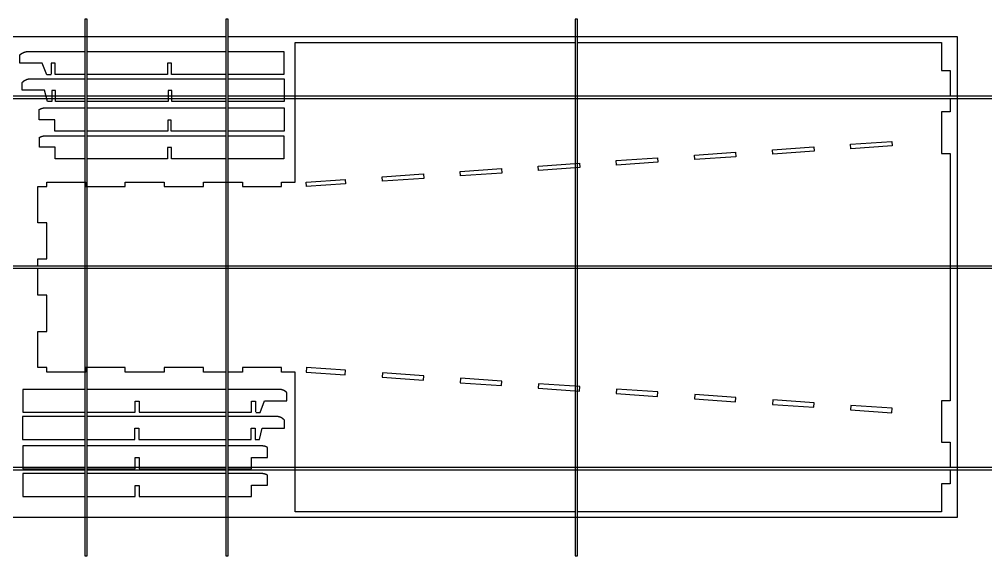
# Model space of a CAD drawing. Header units: inches. Extents: x -1514 to 1282, y -2074 to 286.
# Drawn here: x -464.4 to -378, y -1460.6 to -1412.6 of the extents above; entities that cross this region are included whole.
import ezdxf

# ---------------------------------------------------------------- set-up
doc = ezdxf.new("R2010")
doc.units = ezdxf.units.IN
doc.header["$LTSCALE"] = 0.1
doc.header["$MEASUREMENT"] = 0
doc.layers.add('pic', color=1, linetype='Continuous')

msp = doc.modelspace()

# ---------------------------------------------------------------- linework, layer by layer
at = {"color": 7, "linetype": 'Continuous', "lineweight": 25}
for points in [[(-462.76954, -1434.63739), (-462.76954, -1434.00825), (-461.96954, -1434.00825), (-461.96954, -1430.76776), (-462.76954, -1430.76776), (-462.76954, -1427.52874), (-461.96954, -1427.52874), (-461.96954, -1427.12848), (-458.46954, -1427.12848), (-458.46954, -1427.52874), (-454.96954, -1427.52874), (-454.96954, -1427.12848), (-451.46954, -1427.12848), (-451.46954, -1427.52874), (-447.96954, -1427.52874), (-447.96954, -1427.12874), (-444.46954, -1427.12874), (-444.46954, -1427.52874), (-440.96954, -1427.52874), (-440.96954, -1427.12848), (-439.76954, -1427.12848), (-439.76954, -1414.62848), (-414.72476, -1414.62848)], [(-414.52476, -1414.62848), (-381.96954, -1414.62848), (-381.96954, -1417.12848), (-381.16954, -1417.12848), (-381.16954, -1419.44681)], [(-461.59425, -1417.51465), (-461.97448, -1417.51465), (-462.37593, -1416.4738), (-464.38377, -1416.4738), (-464.38377, -1415.75297), (-464.37227, -1415.7413), (-464.36787, -1415.73689), (-464.36345, -1415.73251), (-464.359, -1415.72816), (-464.35451, -1415.72384), (-464.35, -1415.71954), (-464.34546, -1415.71527), (-464.34089, -1415.71102), (-464.33629, -1415.70681), (-464.33167, -1415.70262), (-464.32702, -1415.69846), (-464.32234, -1415.69432), (-464.31764, -1415.69022), (-464.3129, -1415.68614), (-464.30815, -1415.68209), (-464.30336, -1415.67807), (-464.29855, -1415.67408), (-464.29372, -1415.67012), (-464.28886, -1415.66619), (-464.28398, -1415.66228), (-464.27907, -1415.65841), (-464.27413, -1415.65457), (-464.26918, -1415.65075), (-464.2642, -1415.64697), (-464.25919, -1415.64321), (-464.25416, -1415.63949), (-464.24911, -1415.6358), (-464.24404, -1415.63214), (-464.23895, -1415.62851), (-464.23383, -1415.62491), (-464.22869, -1415.62135), (-464.22353, -1415.61781), (-464.21835, -1415.61431), (-464.21315, -1415.61084), (-464.20792, -1415.6074), (-464.20268, -1415.604), (-464.19742, -1415.60063), (-464.19213, -1415.59729), (-464.18683, -1415.59398), (-464.18151, -1415.59071), (-464.17617, -1415.58747), (-464.17081, -1415.58427), (-464.16543, -1415.5811), (-464.16003, -1415.57796), (-464.15462, -1415.57486), (-464.14918, -1415.57179), (-464.14374, -1415.56876), (-464.13827, -1415.56576), (-464.13279, -1415.5628), (-464.12729, -1415.55987), (-464.12177, -1415.55698), (-464.11624, -1415.55413), (-464.11069, -1415.55131), (-464.10513, -1415.54853), (-464.09955, -1415.54578), (-464.09395, -1415.54307), (-464.08833, -1415.54039), (-464.08269, -1415.53775), (-464.07704, -1415.53514), (-464.07136, -1415.53257), (-464.06567, -1415.53003), (-464.05996, -1415.52753), (-464.05423, -1415.52506), (-464.04849, -1415.52262), (-464.04273, -1415.52023), (-464.03695, -1415.51786), (-464.03115, -1415.51553), (-464.02534, -1415.51324), (-464.01952, -1415.51098), (-464.01368, -1415.50876), (-464.00783, -1415.50658), (-464.00196, -1415.50443), (-463.99607, -1415.50231), (-463.99018, -1415.50023), (-463.98427, -1415.49819), (-463.97834, -1415.49618), (-463.97241, -1415.49421), (-463.96646, -1415.49228), (-463.9605, -1415.49038), (-463.95453, -1415.48852), (-463.94854, -1415.4867), (-463.94255, -1415.48491), (-463.93654, -1415.48316), (-463.93053, -1415.48145), (-463.9245, -1415.47977), (-463.91846, -1415.47813), (-463.91242, -1415.47653), (-463.90636, -1415.47497), (-463.9003, -1415.47344), (-463.89423, -1415.47195), (-463.88815, -1415.4705), (-463.88206, -1415.46908), (-463.87596, -1415.46771), (-463.86986, -1415.46637), (-463.86375, -1415.46507), (-463.85763, -1415.46381), (-463.85151, -1415.46258), (-463.84538, -1415.4614), (-463.83925, -1415.46025), (-463.83311, -1415.45914), (-463.82697, -1415.45807), (-463.82082, -1415.45704), (-463.81466, -1415.45605), (-463.80851, -1415.45509), (-463.80235, -1415.45418), (-463.79618, -1415.4533), (-463.79001, -1415.45247), (-463.78386, -1415.45167), (-463.78077, -1415.45129), (-463.77921, -1415.4511), (-463.77762, -1415.4509), (-463.7714, -1415.45018), (-463.76514, -1415.44949), (-463.75888, -1415.44884), (-463.75261, -1415.44823), (-463.74634, -1415.44766), (-463.74007, -1415.44713), (-463.73379, -1415.44664), (-463.72751, -1415.44619), (-463.72123, -1415.44577), (-463.71494, -1415.4454), (-463.70865, -1415.44506), (-463.70236, -1415.44477), (-463.69607, -1415.44451), (-463.68978, -1415.4443), (-463.68349, -1415.44412), (-463.67719, -1415.44398), (-463.6709, -1415.44388), (-463.66461, -1415.44382), (-463.65835, -1415.4438), (-458.55798, -1415.4438)], [(-458.35798, -1415.4438), (-445.95235, -1415.4438)], [(-445.75235, -1415.4438), (-440.76925, -1415.4438), (-440.76925, -1417.4938), (-445.75235, -1417.4938)], [(-458.55798, -1417.4938), (-461.21925, -1417.4938), (-461.21925, -1416.4938), (-461.56925, -1416.4938), (-461.56925, -1417.4688)], [(-445.95235, -1417.4938), (-450.81925, -1417.4938), (-450.81925, -1416.4938), (-451.16925, -1416.4938), (-451.16925, -1417.4938), (-458.35798, -1417.4938)], [(-458.55798, -1419.92415), (-461.18096, -1419.92415), (-461.18096, -1418.92415), (-461.53096, -1418.92415), (-461.53096, -1419.92415), (-461.91842, -1419.92415), (-462.16706, -1418.90415), (-464.17242, -1418.90415), (-464.17242, -1418.21505), (-464.16383, -1418.20551), (-464.16163, -1418.20308), (-464.15942, -1418.20066), (-464.15719, -1418.19824), (-464.15496, -1418.19583), (-464.15273, -1418.19343), (-464.15048, -1418.19103), (-464.14822, -1418.18864), (-464.14596, -1418.18626), (-464.14369, -1418.18388), (-464.14141, -1418.18151), (-464.13912, -1418.17915), (-464.13682, -1418.1768), (-464.13452, -1418.17445), (-464.13221, -1418.17211), (-464.12988, -1418.16978), (-464.12755, -1418.16746), (-464.12522, -1418.16514), (-464.12287, -1418.16283), (-464.12052, -1418.16053), (-464.11816, -1418.15823), (-464.11579, -1418.15594), (-464.11341, -1418.15366), (-464.11103, -1418.15139), (-464.10864, -1418.14913), (-464.10624, -1418.14687), (-464.10383, -1418.14462), (-464.10141, -1418.14238), (-464.09899, -1418.14014), (-464.09656, -1418.13791), (-464.09412, -1418.13569), (-464.09168, -1418.13348), (-464.08923, -1418.13128), (-464.08677, -1418.12908), (-464.0843, -1418.12689), (-464.08182, -1418.12471), (-464.07934, -1418.12254), (-464.07685, -1418.12038), (-464.07436, -1418.11822), (-464.07185, -1418.11607), (-464.06934, -1418.11393), (-464.06683, -1418.1118), (-464.0643, -1418.10967), (-464.06177, -1418.10756), (-464.05923, -1418.10545), (-464.05669, -1418.10335), (-464.05414, -1418.10126), (-464.05158, -1418.09917), (-464.04901, -1418.0971), (-464.04644, -1418.09503), (-464.04386, -1418.09297), (-464.04127, -1418.09092), (-464.03868, -1418.08888), (-464.03608, -1418.08684), (-464.03348, -1418.08482), (-464.03086, -1418.0828), (-464.02825, -1418.08079), (-464.02562, -1418.0788), (-464.02299, -1418.0768), (-464.02035, -1418.07482), (-464.01771, -1418.07285), (-464.01506, -1418.07088), (-464.0124, -1418.06893), (-464.00974, -1418.06698), (-464.00707, -1418.06504), (-464.0044, -1418.06311), (-464.00171, -1418.06119), (-463.99903, -1418.05928), (-463.99633, -1418.05737), (-463.99364, -1418.05548), (-463.99093, -1418.05359), (-463.98822, -1418.05172), (-463.9855, -1418.04985), (-463.98278, -1418.04799), (-463.98005, -1418.04614), (-463.97732, -1418.0443), (-463.97458, -1418.04247), (-463.97183, -1418.04065), (-463.96908, -1418.03883), (-463.96633, -1418.03703), (-463.96356, -1418.03524), (-463.9608, -1418.03345), (-463.95802, -1418.03167), (-463.95525, -1418.02991), (-463.95246, -1418.02815), (-463.94967, -1418.0264), (-463.94688, -1418.02467), (-463.94408, -1418.02294), (-463.94128, -1418.02122), (-463.93847, -1418.01951), (-463.93565, -1418.01781), (-463.93283, -1418.01612), (-463.93, -1418.01444), (-463.92717, -1418.01277), (-463.92434, -1418.0111), (-463.9215, -1418.00945), (-463.91865, -1418.00781), (-463.9158, -1418.00618), (-463.91295, -1418.00456), (-463.91009, -1418.00294), (-463.90723, -1418.00134), (-463.90436, -1417.99975), (-463.90148, -1417.99817), (-463.8986, -1417.99659), (-463.89572, -1417.99503), (-463.89283, -1417.99348), (-463.88993, -1417.99193), (-463.88703, -1417.9904), (-463.88412, -1417.98887), (-463.88121, -1417.98735), (-463.87829, -1417.98585), (-463.87536, -1417.98435), (-463.87243, -1417.98286), (-463.8695, -1417.98138), (-463.86656, -1417.97991), (-463.86361, -1417.97845), (-463.86066, -1417.977), (-463.8577, -1417.97556), (-463.85474, -1417.97413), (-463.85177, -1417.9727), (-463.8488, -1417.97129), (-463.84582, -1417.96989), (-463.84284, -1417.96849), (-463.83985, -1417.96711), (-463.83686, -1417.96574), (-463.83386, -1417.96437), (-463.83086, -1417.96302), (-463.82785, -1417.96167), (-463.82484, -1417.96033), (-463.82182, -1417.95901), (-463.8188, -1417.95769), (-463.81578, -1417.95639), (-463.81274, -1417.95509), (-463.80971, -1417.9538), (-463.80667, -1417.95252), (-463.80363, -1417.95126), (-463.80058, -1417.95), (-463.79753, -1417.94875), (-463.79447, -1417.94751), (-463.79141, -1417.94628), (-463.78834, -1417.94506), (-463.78527, -1417.94386), (-463.7822, -1417.94266), (-463.77912, -1417.94147), (-463.77604, -1417.94029), (-463.77296, -1417.93912), (-463.76987, -1417.93796), (-463.76677, -1417.93681), (-463.76368, -1417.93567), (-463.76058, -1417.93454), (-463.75747, -1417.93342), (-463.75436, -1417.93231), (-463.75125, -1417.93122), (-463.74814, -1417.93013), (-463.74502, -1417.92905), (-463.7419, -1417.92798), (-463.73877, -1417.92692), (-463.73564, -1417.92587), (-463.73251, -1417.92483), (-463.72938, -1417.9238), (-463.72624, -1417.92279), (-463.7231, -1417.92178), (-463.71995, -1417.92078), (-463.7168, -1417.91979), (-463.71365, -1417.91882), (-463.7105, -1417.91785), (-463.70734, -1417.91689), (-463.70418, -1417.91594), (-463.70102, -1417.91501), (-463.69785, -1417.91408), (-463.69468, -1417.91317), (-463.69151, -1417.91226), (-463.68834, -1417.91137), (-463.68516, -1417.91048), (-463.68198, -1417.90961), (-463.6788, -1417.90875), (-463.67562, -1417.90789), (-463.67243, -1417.90705), (-463.66924, -1417.90622), (-463.66605, -1417.9054), (-463.66286, -1417.90458), (-463.65966, -1417.90378), (-463.65646, -1417.90299), (-463.65326, -1417.90221), (-463.65006, -1417.90144), (-463.64686, -1417.90069), (-463.64365, -1417.89994), (-463.64044, -1417.8992), (-463.63723, -1417.89847), (-463.63402, -1417.89776), (-463.63081, -1417.89705), (-463.62759, -1417.89636), (-463.62438, -1417.89568), (-463.62116, -1417.895), (-463.61794, -1417.89434), (-463.61472, -1417.89369), (-463.61149, -1417.89305), (-463.60827, -1417.89242), (-463.60504, -1417.8918), (-463.60181, -1417.89119), (-463.59858, -1417.89059), (-463.59535, -1417.89001), (-463.59212, -1417.88943), (-463.58889, -1417.88887), (-463.58565, -1417.88831), (-463.58242, -1417.88777), (-463.57915, -1417.88723), (-463.57587, -1417.8867), (-463.5726, -1417.88619), (-463.56932, -1417.88568), (-463.56604, -1417.88519), (-463.56276, -1417.8847), (-463.55948, -1417.88423), (-463.5562, -1417.88377), (-463.55291, -1417.88332), (-463.54962, -1417.88288), (-463.54633, -1417.88245), (-463.54304, -1417.88203), (-463.53975, -1417.88162), (-463.53646, -1417.88122), (-463.53316, -1417.88083), (-463.52986, -1417.88046), (-463.52657, -1417.88009), (-463.52327, -1417.87974), (-463.51996, -1417.8794), (-463.51666, -1417.87906), (-463.51336, -1417.87874), (-463.51006, -1417.87843), (-463.50675, -1417.87813), (-463.50344, -1417.87784), (-463.50014, -1417.87756), (-463.49683, -1417.8773), (-463.49352, -1417.87704), (-463.49021, -1417.87679), (-463.4869, -1417.87656), (-463.48359, -1417.87633), (-463.48028, -1417.87612), (-463.47696, -1417.87592), (-463.47365, -1417.87573), (-463.47034, -1417.87555), (-463.46702, -1417.87538), (-463.46371, -1417.87522), (-463.46039, -1417.87507), (-463.45708, -1417.87494), (-463.45376, -1417.87481), (-463.45045, -1417.87469), (-463.44713, -1417.87459), (-463.44382, -1417.8745), (-463.4405, -1417.87442), (-463.43719, -1417.87434), (-463.43387, -1417.87428), (-463.43056, -1417.87423), (-463.42724, -1417.8742), (-463.42393, -1417.87417), (-463.42061, -1417.87415), (-463.41732, -1417.87415), (-458.55798, -1417.87415)], [(-458.35798, -1417.87415), (-445.95235, -1417.87415)], [(-445.75235, -1417.87415), (-440.73096, -1417.87415), (-440.73096, -1419.92415), (-445.75235, -1419.92415)], [(-445.95235, -1419.92415), (-450.78096, -1419.92415), (-450.78096, -1418.92415), (-451.13096, -1418.92415), (-451.13096, -1419.92415), (-458.35798, -1419.92415)], [(-381.16954, -1419.64681), (-381.16954, -1420.84712), (-381.96954, -1420.84712), (-381.96954, -1424.56576), (-381.16954, -1424.56576), (-381.16954, -1446.68976), (-381.96954, -1446.68976), (-381.96954, -1450.4084), (-381.16954, -1450.4084), (-381.16954, -1452.67621)], [(-458.55798, -1422.58219), (-461.24425, -1422.58219), (-461.24425, -1421.56218), (-462.66548, -1421.56218), (-462.66548, -1420.6352), (-462.63676, -1420.61874), (-462.63308, -1420.61666), (-462.6294, -1420.61458), (-462.6257, -1420.61253), (-462.62199, -1420.61048), (-462.61828, -1420.60846), (-462.61455, -1420.60644), (-462.61082, -1420.60445), (-462.60707, -1420.60246), (-462.60332, -1420.6005), (-462.59956, -1420.59854), (-462.59579, -1420.59661), (-462.59201, -1420.59469), (-462.58823, -1420.59278), (-462.58443, -1420.59089), (-462.58063, -1420.58901), (-462.57682, -1420.58715), (-462.573, -1420.58531), (-462.56917, -1420.58348), (-462.56533, -1420.58166), (-462.56149, -1420.57986), (-462.55764, -1420.57808), (-462.55378, -1420.57631), (-462.54991, -1420.57456), (-462.54604, -1420.57282), (-462.54216, -1420.5711), (-462.53827, -1420.5694), (-462.53437, -1420.56771), (-462.53047, -1420.56603), (-462.52656, -1420.56437), (-462.52264, -1420.56273), (-462.51872, -1420.5611), (-462.51479, -1420.55949), (-462.51085, -1420.5579), (-462.50691, -1420.55632), (-462.50296, -1420.55475), (-462.499, -1420.55321), (-462.49504, -1420.55168), (-462.49107, -1420.55016), (-462.48709, -1420.54866), (-462.48311, -1420.54718), (-462.47912, -1420.54571), (-462.47513, -1420.54426), (-462.47113, -1420.54282), (-462.46713, -1420.5414), (-462.46312, -1420.54), (-462.4591, -1420.53861), (-462.45508, -1420.53724), (-462.45105, -1420.53589), (-462.44702, -1420.53455), (-462.44299, -1420.53323), (-462.43894, -1420.53192), (-462.4349, -1420.53064), (-462.43085, -1420.52936), (-462.42679, -1420.52811), (-462.42273, -1420.52687), (-462.41866, -1420.52565), (-462.41459, -1420.52444), (-462.41052, -1420.52325), (-462.40644, -1420.52208), (-462.40235, -1420.52092), (-462.39827, -1420.51978), (-462.39418, -1420.51866), (-462.39008, -1420.51755), (-462.38598, -1420.51646), (-462.38188, -1420.51539), (-462.37777, -1420.51434), (-462.37366, -1420.5133), (-462.36955, -1420.51228), (-462.36543, -1420.51127), (-462.36131, -1420.51028), (-462.35718, -1420.50931), (-462.35306, -1420.50836), (-462.34893, -1420.50742), (-462.34479, -1420.5065), (-462.34066, -1420.5056), (-462.33652, -1420.50472), (-462.33238, -1420.50385), (-462.32823, -1420.503), (-462.32408, -1420.50217), (-462.31994, -1420.50135), (-462.31578, -1420.50055), (-462.31162, -1420.49977), (-462.30743, -1420.499), (-462.30323, -1420.49825), (-462.29903, -1420.49751), (-462.29482, -1420.49679), (-462.29061, -1420.49609), (-462.2864, -1420.49541), (-462.28218, -1420.49474), (-462.27797, -1420.49409), (-462.27374, -1420.49346), (-462.26952, -1420.49284), (-462.26529, -1420.49224), (-462.26106, -1420.49166), (-462.25683, -1420.4911), (-462.25259, -1420.49055), (-462.24836, -1420.49002), (-462.24412, -1420.48951), (-462.23987, -1420.48901), (-462.23563, -1420.48854), (-462.23138, -1420.48807), (-462.22714, -1420.48763), (-462.22289, -1420.48721), (-462.21864, -1420.4868), (-462.21438, -1420.48641), (-462.21013, -1420.48603), (-462.20587, -1420.48568), (-462.20161, -1420.48534), (-462.19736, -1420.48501), (-462.1931, -1420.48471), (-462.18883, -1420.48442), (-462.18457, -1420.48415), (-462.18031, -1420.4839), (-462.17605, -1420.48366), (-462.17178, -1420.48345), (-462.16752, -1420.48324), (-462.16325, -1420.48306), (-462.15899, -1420.4829), (-462.15472, -1420.48275), (-462.15046, -1420.48262), (-462.14619, -1420.4825), (-462.14192, -1420.48241), (-462.13766, -1420.48233), (-462.13339, -1420.48227), (-462.12913, -1420.48222), (-462.12486, -1420.4822), (-462.12065, -1420.48219), (-458.55798, -1420.48219)], [(-458.35798, -1420.48219), (-445.95235, -1420.48219)], [(-445.75235, -1420.48219), (-440.74425, -1420.48219), (-440.74425, -1422.58219), (-445.75235, -1422.58219)], [(-445.95235, -1422.58219), (-450.84425, -1422.58219), (-450.84425, -1421.58219), (-451.14425, -1421.58219), (-451.14425, -1422.58219), (-458.35798, -1422.58219)], [(-458.55798, -1425.03499), (-461.21925, -1425.03499), (-461.21925, -1424.01498), (-462.64048, -1424.01498), (-462.64048, -1423.12749), (-462.62438, -1423.11826), (-462.62079, -1423.11623), (-462.61719, -1423.11421), (-462.61359, -1423.1122), (-462.60997, -1423.11021), (-462.60635, -1423.10823), (-462.60271, -1423.10627), (-462.59907, -1423.10432), (-462.59542, -1423.10238), (-462.59176, -1423.10046), (-462.58809, -1423.09856), (-462.58441, -1423.09667), (-462.58072, -1423.09479), (-462.57703, -1423.09293), (-462.57333, -1423.09109), (-462.56961, -1423.08926), (-462.5659, -1423.08744), (-462.56217, -1423.08564), (-462.55843, -1423.08386), (-462.55469, -1423.08209), (-462.55094, -1423.08033), (-462.54718, -1423.07859), (-462.54341, -1423.07686), (-462.53964, -1423.07515), (-462.53586, -1423.07346), (-462.53207, -1423.07178), (-462.52827, -1423.07011), (-462.52447, -1423.06846), (-462.52066, -1423.06683), (-462.51684, -1423.06521), (-462.51302, -1423.06361), (-462.50919, -1423.06202), (-462.50535, -1423.06045), (-462.50151, -1423.05889), (-462.49766, -1423.05735), (-462.4938, -1423.05582), (-462.48994, -1423.05431), (-462.48607, -1423.05281), (-462.4822, -1423.05133), (-462.47832, -1423.04987), (-462.47443, -1423.04842), (-462.47054, -1423.04699), (-462.46664, -1423.04557), (-462.46273, -1423.04417), (-462.45882, -1423.04279), (-462.45491, -1423.04142), (-462.45099, -1423.04006), (-462.44706, -1423.03872), (-462.44313, -1423.0374), (-462.4392, -1423.0361), (-462.43526, -1423.03481), (-462.43131, -1423.03353), (-462.42736, -1423.03227), (-462.4234, -1423.03103), (-462.41944, -1423.02981), (-462.41548, -1423.0286), (-462.41151, -1423.0274), (-462.40754, -1423.02622), (-462.40356, -1423.02506), (-462.39958, -1423.02392), (-462.39559, -1423.02279), (-462.3916, -1423.02168), (-462.38761, -1423.02058), (-462.38361, -1423.0195), (-462.37961, -1423.01844), (-462.37561, -1423.01739), (-462.3716, -1423.01636), (-462.36759, -1423.01535), (-462.36357, -1423.01435), (-462.35955, -1423.01337), (-462.35553, -1423.01241), (-462.35151, -1423.01146), (-462.34748, -1423.01053), (-462.34345, -1423.00962), (-462.33942, -1423.00872), (-462.33538, -1423.00784), (-462.33134, -1423.00698), (-462.3273, -1423.00613), (-462.32326, -1423.0053), (-462.31921, -1423.00449), (-462.31517, -1423.00369), (-462.31112, -1423.00292), (-462.30706, -1423.00215), (-462.30296, -1423.0014), (-462.29887, -1423.00067), (-462.29476, -1422.99995), (-462.29066, -1422.99925), (-462.28655, -1422.99856), (-462.28244, -1422.99789), (-462.27833, -1422.99724), (-462.27421, -1422.99661), (-462.27009, -1422.99599), (-462.26596, -1422.99539), (-462.26184, -1422.9948), (-462.25771, -1422.99424), (-462.25358, -1422.99369), (-462.24944, -1422.99315), (-462.24531, -1422.99264), (-462.24117, -1422.99214), (-462.23703, -1422.99165), (-462.23288, -1422.99119), (-462.22874, -1422.99074), (-462.22459, -1422.9903), (-462.22044, -1422.98989), (-462.21629, -1422.98949), (-462.21214, -1422.98911), (-462.20799, -1422.98874), (-462.20383, -1422.98839), (-462.19968, -1422.98806), (-462.19552, -1422.98775), (-462.19136, -1422.98745), (-462.1872, -1422.98717), (-462.18304, -1422.98691), (-462.17888, -1422.98666), (-462.17472, -1422.98643), (-462.17056, -1422.98622), (-462.16639, -1422.98602), (-462.16223, -1422.98584), (-462.15807, -1422.98568), (-462.1539, -1422.98554), (-462.14974, -1422.98541), (-462.14558, -1422.9853), (-462.14141, -1422.9852), (-462.13725, -1422.98513), (-462.13308, -1422.98507), (-462.12892, -1422.98502), (-462.12476, -1422.985), (-462.12062, -1422.98499), (-458.55798, -1422.98499)], [(-458.35798, -1422.98499), (-445.95235, -1422.98499)], [(-445.75235, -1422.98499), (-440.76925, -1422.98499), (-440.76925, -1425.03499), (-445.75235, -1425.03499)], [(-445.95235, -1425.03499), (-450.81925, -1425.03499), (-450.81925, -1424.03499), (-451.16925, -1424.03499), (-451.16925, -1425.03499), (-458.35798, -1425.03499)], [(-438.74187, -1427.52681), (-438.76954, -1427.12848), (-435.27848, -1426.886), (-435.25081, -1427.28434), (-438.76954, -1427.52874)], [(-445.95235, -1444.12679), (-447.96954, -1444.12679), (-447.96954, -1443.72679), (-451.46954, -1443.72679), (-451.46954, -1444.12705), (-454.96954, -1444.12705), (-454.96954, -1443.72679), (-458.46954, -1443.72679), (-458.46954, -1444.12705), (-461.96954, -1444.12705), (-461.96954, -1443.72679), (-462.76954, -1443.72679), (-462.76954, -1440.48776), (-461.96954, -1440.48776), (-461.96954, -1437.24728), (-462.76954, -1437.24728), (-462.76954, -1434.83739)], [(-414.72476, -1456.62705), (-439.76954, -1456.62705), (-439.76954, -1444.12705), (-440.96954, -1444.12705), (-440.96954, -1443.72679), (-444.46954, -1443.72679), (-444.46954, -1444.12679), (-445.75235, -1444.12679)], [(-438.74187, -1443.72871), (-438.76954, -1444.12705), (-435.27848, -1444.36952), (-435.25081, -1443.97119), (-438.76954, -1443.72679)], [(-458.55798, -1445.67444), (-464.10756, -1445.67444), (-464.10756, -1447.72444), (-458.55798, -1447.72444)], [(-445.95235, -1445.67444), (-458.35798, -1445.67444)], [(-443.28256, -1447.74529), (-442.90232, -1447.74529), (-442.50087, -1446.70444), (-440.49303, -1446.70444), (-440.49303, -1445.98361), (-440.50453, -1445.97194), (-440.50893, -1445.96753), (-440.51335, -1445.96315), (-440.5178, -1445.9588), (-440.52229, -1445.95448), (-440.5268, -1445.95018), (-440.53134, -1445.94591), (-440.53591, -1445.94166), (-440.54051, -1445.93745), (-440.54513, -1445.93326), (-440.54978, -1445.9291), (-440.55446, -1445.92496), (-440.55916, -1445.92086), (-440.5639, -1445.91678), (-440.56865, -1445.91273), (-440.57344, -1445.90871), (-440.57825, -1445.90472), (-440.58308, -1445.90076), (-440.58794, -1445.89683), (-440.59282, -1445.89292), (-440.59773, -1445.88905), (-440.60267, -1445.88521), (-440.60762, -1445.88139), (-440.6126, -1445.87761), (-440.61761, -1445.87385), (-440.62264, -1445.87013), (-440.62769, -1445.86644), (-440.63276, -1445.86278), (-440.63785, -1445.85915), (-440.64297, -1445.85555), (-440.64811, -1445.85199), (-440.65327, -1445.84845), (-440.65845, -1445.84495), (-440.66365, -1445.84148), (-440.66888, -1445.83804), (-440.67412, -1445.83464), (-440.67938, -1445.83127), (-440.68467, -1445.82793), (-440.68997, -1445.82462), (-440.69529, -1445.82135), (-440.70063, -1445.81811), (-440.70599, -1445.81491), (-440.71137, -1445.81174), (-440.71677, -1445.8086), (-440.72218, -1445.8055), (-440.72762, -1445.80243), (-440.73307, -1445.7994), (-440.73853, -1445.7964), (-440.74402, -1445.79344), (-440.74952, -1445.79051), (-440.75503, -1445.78762), (-440.76056, -1445.78477), (-440.76611, -1445.78195), (-440.77167, -1445.77917), (-440.77725, -1445.77642), (-440.78285, -1445.77371), (-440.78847, -1445.77103), (-440.79411, -1445.76839), (-440.79977, -1445.76578), (-440.80544, -1445.76321), (-440.81113, -1445.76067), (-440.81684, -1445.75817), (-440.82257, -1445.7557), (-440.82831, -1445.75326), (-440.83408, -1445.75087), (-440.83985, -1445.7485), (-440.84565, -1445.74617), (-440.85146, -1445.74388), (-440.85728, -1445.74162), (-440.86312, -1445.7394), (-440.86897, -1445.73722), (-440.87484, -1445.73507), (-440.88073, -1445.73295), (-440.88662, -1445.73087), (-440.89253, -1445.72883), (-440.89846, -1445.72682), (-440.90439, -1445.72486), (-440.91034, -1445.72292), (-440.9163, -1445.72102), (-440.92227, -1445.71916), (-440.92826, -1445.71734), (-440.93425, -1445.71555), (-440.94026, -1445.7138), (-440.94627, -1445.71209), (-440.9523, -1445.71041), (-440.95834, -1445.70877), (-440.96438, -1445.70717), (-440.97044, -1445.70561), (-440.9765, -1445.70408), (-440.98257, -1445.70259), (-440.98865, -1445.70114), (-440.99474, -1445.69972), (-441.00084, -1445.69835), (-441.00694, -1445.69701), (-441.01305, -1445.69571), (-441.01917, -1445.69445), (-441.02529, -1445.69322), (-441.03142, -1445.69204), (-441.03755, -1445.69089), (-441.04369, -1445.68978), (-441.04983, -1445.68871), (-441.05598, -1445.68768), (-441.06214, -1445.68669), (-441.06829, -1445.68573), (-441.07446, -1445.68482), (-441.08062, -1445.68394), (-441.08679, -1445.68311), (-441.09294, -1445.68231), (-441.09603, -1445.68193), (-441.09759, -1445.68174), (-441.09918, -1445.68154), (-441.10541, -1445.68082), (-441.11166, -1445.68013), (-441.11792, -1445.67948), (-441.12419, -1445.67887), (-441.13046, -1445.6783), (-441.13673, -1445.67777), (-441.14301, -1445.67728), (-441.14929, -1445.67683), (-441.15557, -1445.67641), (-441.16186, -1445.67604), (-441.16815, -1445.6757), (-441.17444, -1445.67541), (-441.18073, -1445.67515), (-441.18702, -1445.67494), (-441.19331, -1445.67476), (-441.19961, -1445.67462), (-441.2059, -1445.67452), (-441.21219, -1445.67446), (-441.21845, -1445.67444), (-445.75235, -1445.67444)], [(-458.35798, -1447.72444), (-454.05756, -1447.72444), (-454.05756, -1446.72444), (-453.70756, -1446.72444), (-453.70756, -1447.72444), (-445.95235, -1447.72444)], [(-445.75235, -1447.72444), (-443.65756, -1447.72444), (-443.65756, -1446.72444), (-443.30756, -1446.72444), (-443.30756, -1447.69944)], [(-458.55798, -1448.10479), (-464.14584, -1448.10479), (-464.14584, -1450.15479), (-458.55798, -1450.15479)], [(-445.95235, -1448.10479), (-458.35798, -1448.10479)], [(-445.75235, -1450.15479), (-443.69584, -1450.15479), (-443.69584, -1449.15479), (-443.34584, -1449.15479), (-443.34584, -1450.15479), (-442.95838, -1450.15479), (-442.70974, -1449.13479), (-440.70438, -1449.13479), (-440.70438, -1448.44569), (-440.71297, -1448.43615), (-440.71517, -1448.43372), (-440.71738, -1448.4313), (-440.71961, -1448.42888), (-440.72184, -1448.42647), (-440.72407, -1448.42407), (-440.72632, -1448.42167), (-440.72858, -1448.41928), (-440.73084, -1448.4169), (-440.73311, -1448.41452), (-440.73539, -1448.41215), (-440.73768, -1448.40979), (-440.73998, -1448.40744), (-440.74228, -1448.40509), (-440.7446, -1448.40275), (-440.74692, -1448.40042), (-440.74925, -1448.3981), (-440.75158, -1448.39578), (-440.75393, -1448.39347), (-440.75628, -1448.39117), (-440.75864, -1448.38887), (-440.76101, -1448.38658), (-440.76339, -1448.3843), (-440.76577, -1448.38203), (-440.76816, -1448.37977), (-440.77056, -1448.37751), (-440.77297, -1448.37526), (-440.77539, -1448.37302), (-440.77781, -1448.37078), (-440.78024, -1448.36855), (-440.78268, -1448.36633), (-440.78512, -1448.36412), (-440.78757, -1448.36192), (-440.79003, -1448.35972), (-440.7925, -1448.35753), (-440.79498, -1448.35535), (-440.79746, -1448.35318), (-440.79995, -1448.35102), (-440.80244, -1448.34886), (-440.80495, -1448.34671), (-440.80746, -1448.34457), (-440.80997, -1448.34244), (-440.8125, -1448.34031), (-440.81503, -1448.3382), (-440.81757, -1448.33609), (-440.82011, -1448.33399), (-440.82266, -1448.3319), (-440.82522, -1448.32981), (-440.82779, -1448.32774), (-440.83036, -1448.32567), (-440.83294, -1448.32361), (-440.83553, -1448.32156), (-440.83812, -1448.31952), (-440.84072, -1448.31748), (-440.84332, -1448.31546), (-440.84594, -1448.31344), (-440.84855, -1448.31143), (-440.85118, -1448.30944), (-440.85381, -1448.30744), (-440.85645, -1448.30546), (-440.85909, -1448.30349), (-440.86174, -1448.30152), (-440.8644, -1448.29957), (-440.86706, -1448.29762), (-440.86973, -1448.29568), (-440.87241, -1448.29375), (-440.87509, -1448.29183), (-440.87777, -1448.28992), (-440.88047, -1448.28801), (-440.88317, -1448.28612), (-440.88587, -1448.28423), (-440.88858, -1448.28236), (-440.8913, -1448.28049), (-440.89402, -1448.27863), (-440.89675, -1448.27678), (-440.89948, -1448.27494), (-440.90222, -1448.27311), (-440.90497, -1448.27129), (-440.90772, -1448.26947), (-440.91047, -1448.26767), (-440.91324, -1448.26588), (-440.916, -1448.26409), (-440.91878, -1448.26231), (-440.92155, -1448.26055), (-440.92434, -1448.25879), (-440.92713, -1448.25704), (-440.92992, -1448.25531), (-440.93272, -1448.25358), (-440.93553, -1448.25186), (-440.93834, -1448.25015), (-440.94115, -1448.24845), (-440.94397, -1448.24676), (-440.9468, -1448.24508), (-440.94963, -1448.24341), (-440.95246, -1448.24174), (-440.9553, -1448.24009), (-440.95815, -1448.23845), (-440.961, -1448.23682), (-440.96385, -1448.2352), (-440.96671, -1448.23359), (-440.96957, -1448.23198), (-440.97244, -1448.23039), (-440.97532, -1448.22881), (-440.9782, -1448.22723), (-440.98108, -1448.22567), (-440.98397, -1448.22412), (-440.98687, -1448.22257), (-440.98977, -1448.22104), (-440.99268, -1448.21951), (-440.99559, -1448.21799), (-440.99851, -1448.21649), (-441.00144, -1448.21499), (-441.00437, -1448.2135), (-441.0073, -1448.21202), (-441.01024, -1448.21055), (-441.01319, -1448.20909), (-441.01614, -1448.20764), (-441.0191, -1448.2062), (-441.02206, -1448.20477), (-441.02503, -1448.20334), (-441.028, -1448.20193), (-441.03098, -1448.20053), (-441.03396, -1448.19913), (-441.03695, -1448.19775), (-441.03994, -1448.19638), (-441.04294, -1448.19501), (-441.04594, -1448.19366), (-441.04895, -1448.19231), (-441.05196, -1448.19097), (-441.05498, -1448.18965), (-441.058, -1448.18833), (-441.06103, -1448.18703), (-441.06406, -1448.18573), (-441.06709, -1448.18444), (-441.07013, -1448.18316), (-441.07317, -1448.1819), (-441.07622, -1448.18064), (-441.07927, -1448.17939), (-441.08233, -1448.17815), (-441.08539, -1448.17692), (-441.08846, -1448.1757), (-441.09153, -1448.1745), (-441.0946, -1448.1733), (-441.09768, -1448.17211), (-441.10076, -1448.17093), (-441.10384, -1448.16976), (-441.10693, -1448.1686), (-441.11003, -1448.16745), (-441.11312, -1448.16631), (-441.11622, -1448.16518), (-441.11933, -1448.16406), (-441.12244, -1448.16295), (-441.12555, -1448.16186), (-441.12866, -1448.16077), (-441.13178, -1448.15969), (-441.1349, -1448.15862), (-441.13803, -1448.15756), (-441.14116, -1448.15651), (-441.14429, -1448.15547), (-441.14742, -1448.15444), (-441.15056, -1448.15343), (-441.15371, -1448.15242), (-441.15685, -1448.15142), (-441.16, -1448.15043), (-441.16315, -1448.14946), (-441.1663, -1448.14849), (-441.16946, -1448.14753), (-441.17262, -1448.14658), (-441.17578, -1448.14565), (-441.17895, -1448.14472), (-441.18212, -1448.14381), (-441.18529, -1448.1429), (-441.18846, -1448.14201), (-441.19164, -1448.14112), (-441.19482, -1448.14025), (-441.198, -1448.13939), (-441.20118, -1448.13853), (-441.20437, -1448.13769), (-441.20756, -1448.13686), (-441.21075, -1448.13604), (-441.21394, -1448.13522), (-441.21714, -1448.13442), (-441.22034, -1448.13363), (-441.22354, -1448.13285), (-441.22674, -1448.13208), (-441.22994, -1448.13133), (-441.23315, -1448.13058), (-441.23636, -1448.12984), (-441.23957, -1448.12911), (-441.24278, -1448.1284), (-441.24599, -1448.12769), (-441.24921, -1448.127), (-441.25242, -1448.12632), (-441.25564, -1448.12564), (-441.25886, -1448.12498), (-441.26209, -1448.12433), (-441.26531, -1448.12369), (-441.26853, -1448.12306), (-441.27176, -1448.12244), (-441.27499, -1448.12183), (-441.27822, -1448.12123), (-441.28145, -1448.12065), (-441.28468, -1448.12007), (-441.28791, -1448.11951), (-441.29115, -1448.11895), (-441.29438, -1448.11841), (-441.29765, -1448.11787), (-441.30093, -1448.11734), (-441.3042, -1448.11683), (-441.30748, -1448.11632), (-441.31076, -1448.11583), (-441.31404, -1448.11534), (-441.31732, -1448.11487), (-441.3206, -1448.11441), (-441.32389, -1448.11396), (-441.32718, -1448.11352), (-441.33047, -1448.11309), (-441.33376, -1448.11267), (-441.33705, -1448.11226), (-441.34034, -1448.11186), (-441.34364, -1448.11147), (-441.34694, -1448.1111), (-441.35024, -1448.11073), (-441.35354, -1448.11038), (-441.35684, -1448.11004), (-441.36014, -1448.1097), (-441.36344, -1448.10938), (-441.36675, -1448.10907), (-441.37005, -1448.10877), (-441.37336, -1448.10848), (-441.37666, -1448.1082), (-441.37997, -1448.10794), (-441.38328, -1448.10768), (-441.38659, -1448.10743), (-441.3899, -1448.1072), (-441.39321, -1448.10697), (-441.39652, -1448.10676), (-441.39984, -1448.10656), (-441.40315, -1448.10637), (-441.40646, -1448.10619), (-441.40978, -1448.10602), (-441.41309, -1448.10586), (-441.41641, -1448.10571), (-441.41972, -1448.10558), (-441.42304, -1448.10545), (-441.42635, -1448.10533), (-441.42967, -1448.10523), (-441.43298, -1448.10514), (-441.4363, -1448.10506), (-441.43961, -1448.10498), (-441.44293, -1448.10492), (-441.44624, -1448.10487), (-441.44956, -1448.10484), (-441.45287, -1448.10481), (-441.45619, -1448.10479), (-441.45948, -1448.10479), (-445.75235, -1448.10479)], [(-458.35798, -1450.15479), (-454.09584, -1450.15479), (-454.09584, -1449.15479), (-453.74584, -1449.15479), (-453.74584, -1450.15479), (-445.95235, -1450.15479)], [(-458.55798, -1450.73783), (-464.10756, -1450.73783), (-464.10756, -1452.78783), (-458.55798, -1452.78783)], [(-445.95235, -1450.73783), (-458.35798, -1450.73783)], [(-445.75235, -1452.78783), (-443.65756, -1452.78783), (-443.65756, -1451.76782), (-442.23632, -1451.76782), (-442.23632, -1450.88033), (-442.25242, -1450.8711), (-442.25601, -1450.86907), (-442.25961, -1450.86704), (-442.26321, -1450.86504), (-442.26683, -1450.86304), (-442.27045, -1450.86107), (-442.27409, -1450.8591), (-442.27773, -1450.85715), (-442.28138, -1450.85522), (-442.28504, -1450.8533), (-442.28871, -1450.8514), (-442.29239, -1450.84951), (-442.29608, -1450.84763), (-442.29977, -1450.84577), (-442.30347, -1450.84393), (-442.30719, -1450.8421), (-442.31091, -1450.84028), (-442.31463, -1450.83848), (-442.31837, -1450.83669), (-442.32211, -1450.83492), (-442.32586, -1450.83317), (-442.32962, -1450.83143), (-442.33339, -1450.8297), (-442.33716, -1450.82799), (-442.34094, -1450.8263), (-442.34473, -1450.82462), (-442.34853, -1450.82295), (-442.35233, -1450.8213), (-442.35614, -1450.81967), (-442.35996, -1450.81805), (-442.36378, -1450.81645), (-442.36761, -1450.81486), (-442.37145, -1450.81328), (-442.37529, -1450.81173), (-442.37914, -1450.81019), (-442.383, -1450.80866), (-442.38686, -1450.80715), (-442.39073, -1450.80565), (-442.3946, -1450.80417), (-442.39848, -1450.80271), (-442.40237, -1450.80126), (-442.40626, -1450.79983), (-442.41016, -1450.79841), (-442.41407, -1450.79701), (-442.41798, -1450.79562), (-442.42189, -1450.79425), (-442.42581, -1450.7929), (-442.42974, -1450.79156), (-442.43367, -1450.79024), (-442.4376, -1450.78893), (-442.44155, -1450.78764), (-442.44549, -1450.78637), (-442.44944, -1450.78511), (-442.4534, -1450.78387), (-442.45736, -1450.78264), (-442.46132, -1450.78143), (-442.46529, -1450.78024), (-442.46926, -1450.77906), (-442.47324, -1450.7779), (-442.47722, -1450.77676), (-442.48121, -1450.77563), (-442.4852, -1450.77452), (-442.48919, -1450.77342), (-442.49319, -1450.77234), (-442.49719, -1450.77128), (-442.50119, -1450.77023), (-442.5052, -1450.7692), (-442.50921, -1450.76819), (-442.51323, -1450.76719), (-442.51725, -1450.76621), (-442.52127, -1450.76525), (-442.52529, -1450.7643), (-442.52932, -1450.76337), (-442.53335, -1450.76246), (-442.53738, -1450.76156), (-442.54142, -1450.76068), (-442.54546, -1450.75982), (-442.5495, -1450.75897), (-442.55354, -1450.75814), (-442.55759, -1450.75733), (-442.56164, -1450.75653), (-442.56569, -1450.75575), (-442.56974, -1450.75499), (-442.57384, -1450.75424), (-442.57793, -1450.7535), (-442.58204, -1450.75279), (-442.58614, -1450.75208), (-442.59025, -1450.7514), (-442.59436, -1450.75073), (-442.59847, -1450.75008), (-442.60259, -1450.74945), (-442.60671, -1450.74883), (-442.61084, -1450.74823), (-442.61496, -1450.74764), (-442.61909, -1450.74708), (-442.62322, -1450.74652), (-442.62736, -1450.74599), (-442.63149, -1450.74547), (-442.63563, -1450.74497), (-442.63977, -1450.74449), (-442.64392, -1450.74402), (-442.64806, -1450.74357), (-442.65221, -1450.74314), (-442.65636, -1450.74273), (-442.66051, -1450.74233), (-442.66466, -1450.74195), (-442.66881, -1450.74158), (-442.67297, -1450.74123), (-442.67712, -1450.7409), (-442.68128, -1450.74059), (-442.68544, -1450.74029), (-442.6896, -1450.74001), (-442.69376, -1450.73974), (-442.69792, -1450.7395), (-442.70208, -1450.73927), (-442.70624, -1450.73906), (-442.71041, -1450.73886), (-442.71457, -1450.73868), (-442.71873, -1450.73852), (-442.7229, -1450.73837), (-442.72706, -1450.73825), (-442.73123, -1450.73814), (-442.73539, -1450.73804), (-442.73955, -1450.73797), (-442.74372, -1450.73791), (-442.74788, -1450.73786), (-442.75204, -1450.73784), (-442.75618, -1450.73783), (-445.75235, -1450.73783)], [(-458.35798, -1452.78783), (-454.05756, -1452.78783), (-454.05756, -1451.78783), (-453.70756, -1451.78783), (-453.70756, -1452.78783), (-445.95235, -1452.78783)], [(-458.55798, -1453.21563), (-464.10756, -1453.21563), (-464.10756, -1455.26563), (-458.55798, -1455.26563)], [(-445.95235, -1453.21563), (-458.35798, -1453.21563)], [(-445.75235, -1455.26563), (-443.65756, -1455.26563), (-443.65756, -1454.24562), (-442.23632, -1454.24562), (-442.23632, -1453.35813), (-442.25242, -1453.3489), (-442.25601, -1453.34687), (-442.25961, -1453.34485), (-442.26321, -1453.34284), (-442.26683, -1453.34085), (-442.27045, -1453.33887), (-442.27409, -1453.33691), (-442.27773, -1453.33496), (-442.28138, -1453.33302), (-442.28504, -1453.3311), (-442.28871, -1453.3292), (-442.29239, -1453.32731), (-442.29608, -1453.32543), (-442.29977, -1453.32357), (-442.30347, -1453.32173), (-442.30719, -1453.3199), (-442.31091, -1453.31808), (-442.31463, -1453.31628), (-442.31837, -1453.3145), (-442.32211, -1453.31273), (-442.32586, -1453.31097), (-442.32962, -1453.30923), (-442.33339, -1453.3075), (-442.33716, -1453.30579), (-442.34094, -1453.3041), (-442.34473, -1453.30242), (-442.34853, -1453.30075), (-442.35233, -1453.2991), (-442.35614, -1453.29747), (-442.35996, -1453.29585), (-442.36378, -1453.29425), (-442.36761, -1453.29266), (-442.37145, -1453.29109), (-442.37529, -1453.28953), (-442.37914, -1453.28799), (-442.383, -1453.28646), (-442.38686, -1453.28495), (-442.39073, -1453.28345), (-442.3946, -1453.28197), (-442.39848, -1453.28051), (-442.40237, -1453.27906), (-442.40626, -1453.27763), (-442.41016, -1453.27621), (-442.41407, -1453.27481), (-442.41798, -1453.27343), (-442.42189, -1453.27206), (-442.42581, -1453.2707), (-442.42974, -1453.26936), (-442.43367, -1453.26804), (-442.4376, -1453.26674), (-442.44155, -1453.26545), (-442.44549, -1453.26417), (-442.44944, -1453.26291), (-442.4534, -1453.26167), (-442.45736, -1453.26045), (-442.46132, -1453.25924), (-442.46529, -1453.25804), (-442.46926, -1453.25686), (-442.47324, -1453.2557), (-442.47722, -1453.25456), (-442.48121, -1453.25343), (-442.4852, -1453.25232), (-442.48919, -1453.25122), (-442.49319, -1453.25014), (-442.49719, -1453.24908), (-442.50119, -1453.24803), (-442.5052, -1453.247), (-442.50921, -1453.24599), (-442.51323, -1453.24499), (-442.51725, -1453.24401), (-442.52127, -1453.24305), (-442.52529, -1453.2421), (-442.52932, -1453.24117), (-442.53335, -1453.24026), (-442.53738, -1453.23936), (-442.54142, -1453.23848), (-442.54546, -1453.23762), (-442.5495, -1453.23677), (-442.55354, -1453.23594), (-442.55759, -1453.23513), (-442.56164, -1453.23433), (-442.56569, -1453.23356), (-442.56974, -1453.23279), (-442.57384, -1453.23204), (-442.57793, -1453.23131), (-442.58204, -1453.23059), (-442.58614, -1453.22989), (-442.59025, -1453.2292), (-442.59436, -1453.22853), (-442.59847, -1453.22788), (-442.60259, -1453.22725), (-442.60671, -1453.22663), (-442.61084, -1453.22603), (-442.61496, -1453.22544), (-442.61909, -1453.22488), (-442.62322, -1453.22433), (-442.62736, -1453.22379), (-442.63149, -1453.22328), (-442.63563, -1453.22278), (-442.63977, -1453.22229), (-442.64392, -1453.22183), (-442.64806, -1453.22138), (-442.65221, -1453.22094), (-442.65636, -1453.22053), (-442.66051, -1453.22013), (-442.66466, -1453.21975), (-442.66881, -1453.21938), (-442.67297, -1453.21903), (-442.67712, -1453.2187), (-442.68128, -1453.21839), (-442.68544, -1453.21809), (-442.6896, -1453.21781), (-442.69376, -1453.21755), (-442.69792, -1453.2173), (-442.70208, -1453.21707), (-442.70624, -1453.21686), (-442.71041, -1453.21666), (-442.71457, -1453.21648), (-442.71873, -1453.21632), (-442.7229, -1453.21618), (-442.72706, -1453.21605), (-442.73123, -1453.21594), (-442.73539, -1453.21584), (-442.73955, -1453.21577), (-442.74372, -1453.21571), (-442.74788, -1453.21566), (-442.75204, -1453.21564), (-442.75618, -1453.21563), (-445.75235, -1453.21563)], [(-381.16954, -1452.87621), (-381.16954, -1454.12705), (-381.96954, -1454.12705), (-381.96954, -1456.62705), (-414.52476, -1456.62705)], [(-458.35798, -1455.26563), (-454.05756, -1455.26563), (-454.05756, -1454.26563), (-453.70756, -1454.26563), (-453.70756, -1455.26563), (-445.95235, -1455.26563)]]:
    msp.add_lwpolyline(points, dxfattribs=at)
for points in [[(-397.04949, -1424.63099), (-397.07716, -1424.23266), (-393.38569, -1423.97626), (-393.35802, -1424.37459)], [(-390.09398, -1423.74763), (-386.40356, -1423.4913), (-386.37589, -1423.88964), (-390.06632, -1424.14596)], [(-411.01584, -1425.60105), (-411.04351, -1425.20272), (-407.34995, -1424.94617), (-407.32228, -1425.34451)], [(-404.06034, -1424.71769), (-400.36782, -1424.46122), (-400.34015, -1424.85955), (-404.03267, -1425.11602)], [(-424.9822, -1426.57111), (-425.00986, -1426.17278), (-421.31421, -1425.91609), (-421.28655, -1426.31442)], [(-417.99902, -1426.08608), (-418.02669, -1425.68775), (-414.33208, -1425.43113), (-414.30441, -1425.82946)], [(-431.96537, -1427.05614), (-431.99304, -1426.65781), (-428.29634, -1426.40104), (-428.26868, -1426.79938)], [(-431.96537, -1444.19939), (-431.99304, -1444.59772), (-428.29634, -1444.85448), (-428.26868, -1444.45615)], [(-424.9822, -1444.68442), (-425.00986, -1445.08275), (-421.31421, -1445.33944), (-421.28655, -1444.94111)], [(-417.99902, -1445.16945), (-418.02669, -1445.56778), (-414.33208, -1445.8244), (-414.30441, -1445.42606)], [(-411.01584, -1445.65448), (-411.04351, -1446.05281), (-407.34995, -1446.30935), (-407.32228, -1445.91102)], [(-404.06034, -1446.53784), (-400.36782, -1446.79431), (-400.34015, -1446.39598), (-404.03267, -1446.13951)], [(-397.04949, -1446.62454), (-397.07716, -1447.02287), (-393.38569, -1447.27927), (-393.35802, -1446.88093)], [(-390.09398, -1447.5079), (-386.40356, -1447.76422), (-386.37589, -1447.36589), (-390.06632, -1447.10957)]]:
    msp.add_lwpolyline(points, close=True, dxfattribs=at)
at = {"layer": 'pic'}
for points in [[(-458.55798, -1460.5604), (-458.35798, -1460.5604), (-458.35798, -1412.5604), (-458.55798, -1412.5604)], [(-445.95235, -1460.5604), (-445.75235, -1460.5604), (-445.75235, -1412.5604), (-445.95235, -1412.5604)], [(-414.72476, -1460.5604), (-414.52476, -1460.5604), (-414.52476, -1412.5604), (-414.72476, -1412.5604)], [(-499.45634, -1434.83739), (-369.45634, -1434.83739), (-369.45634, -1434.63739), (-499.45634, -1434.63739)]]:
    msp.add_lwpolyline(points, close=True, dxfattribs=at)
at = {"layer": 'pic', "color": 1}
msp.add_lwpolyline([(-445.95235, -1414.12776), (-494.03295, -1414.12776), (-494.03295, -1457.12776), (-380.53295, -1457.12776), (-380.53295, -1414.12776), (-445.75235, -1414.12776)], dxfattribs=at)
at = {"layer": 'pic'}
for points in [[(-458.55798, -1419.44681), (-499.45634, -1419.44681), (-499.45634, -1419.64681), (-458.55798, -1419.64681)], [(-445.95235, -1419.44681), (-458.35798, -1419.44681)], [(-458.35798, -1419.64681), (-445.95235, -1419.64681)], [(-445.75235, -1419.64681), (-369.45634, -1419.64681), (-369.45634, -1419.44681), (-445.75235, -1419.44681)], [(-458.55798, -1452.67621), (-499.45634, -1452.67621), (-499.45634, -1452.87621), (-458.55798, -1452.87621)], [(-445.95235, -1452.67621), (-458.35798, -1452.67621)], [(-445.75235, -1452.87621), (-369.45634, -1452.87621), (-369.45634, -1452.67621), (-445.75235, -1452.67621)], [(-458.35798, -1452.87621), (-445.95235, -1452.87621)]]:
    msp.add_lwpolyline(points, dxfattribs=at)

doc.saveas('drawing.dxf')
